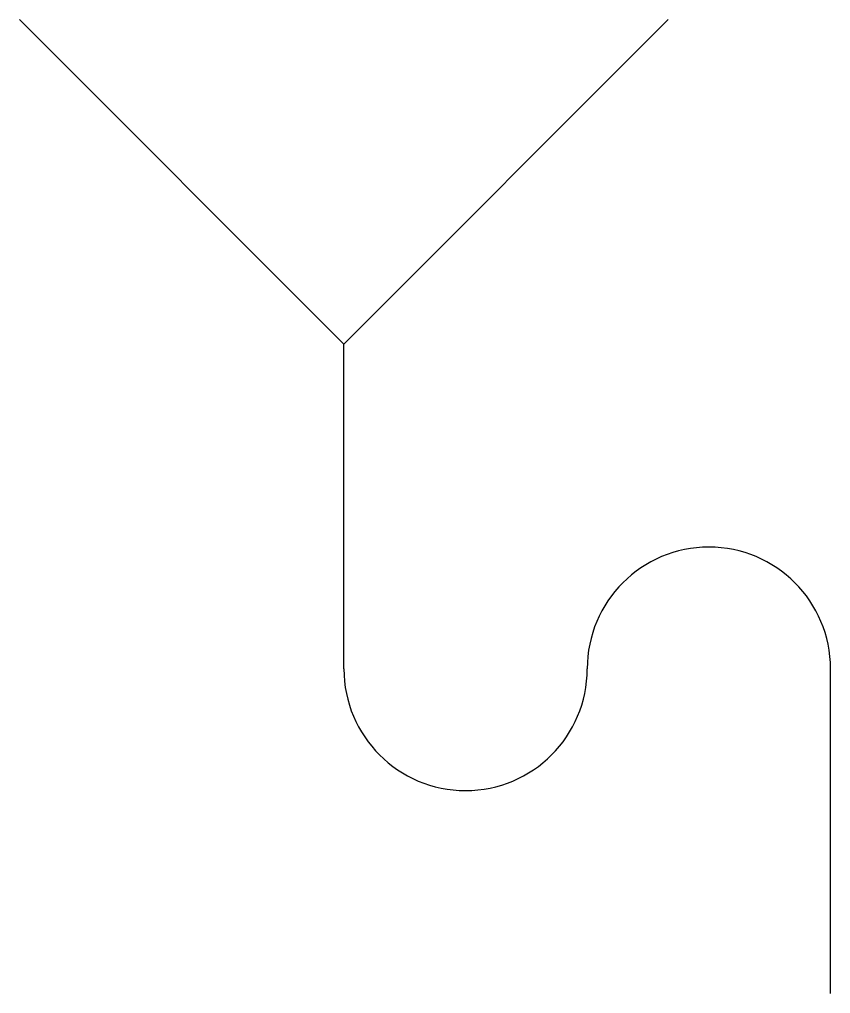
# Model space of a CAD drawing. Header units: millimetres. Extents: x -90 to 135, y -180 to 90.
import ezdxf

# ---------------------------------------------------------------- set-up
doc = ezdxf.new("R2010")
doc.units = ezdxf.units.MM

msp = doc.modelspace()

# ---------------------------------------------------------------- linework, layer by layer
at = {"color": 0, "linetype": 'ByBlock', "lineweight": -2}
for points in [[(-90, 90), (0, 0), (90, 90)], [(0, -90), (0, 0)], [(135, -180), (135, -90)]]:
    msp.add_lwpolyline(points, dxfattribs=at)
for centre, start, end in [((101.25, -90), 0, 180), ((33.75, -90), 180, 0)]:
    msp.add_arc(centre, 33.75, start, end, dxfattribs=at)

doc.saveas('drawing.dxf')
